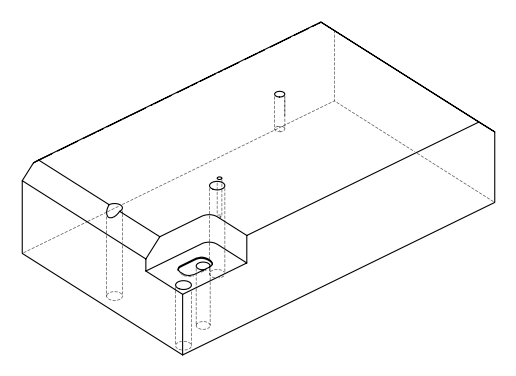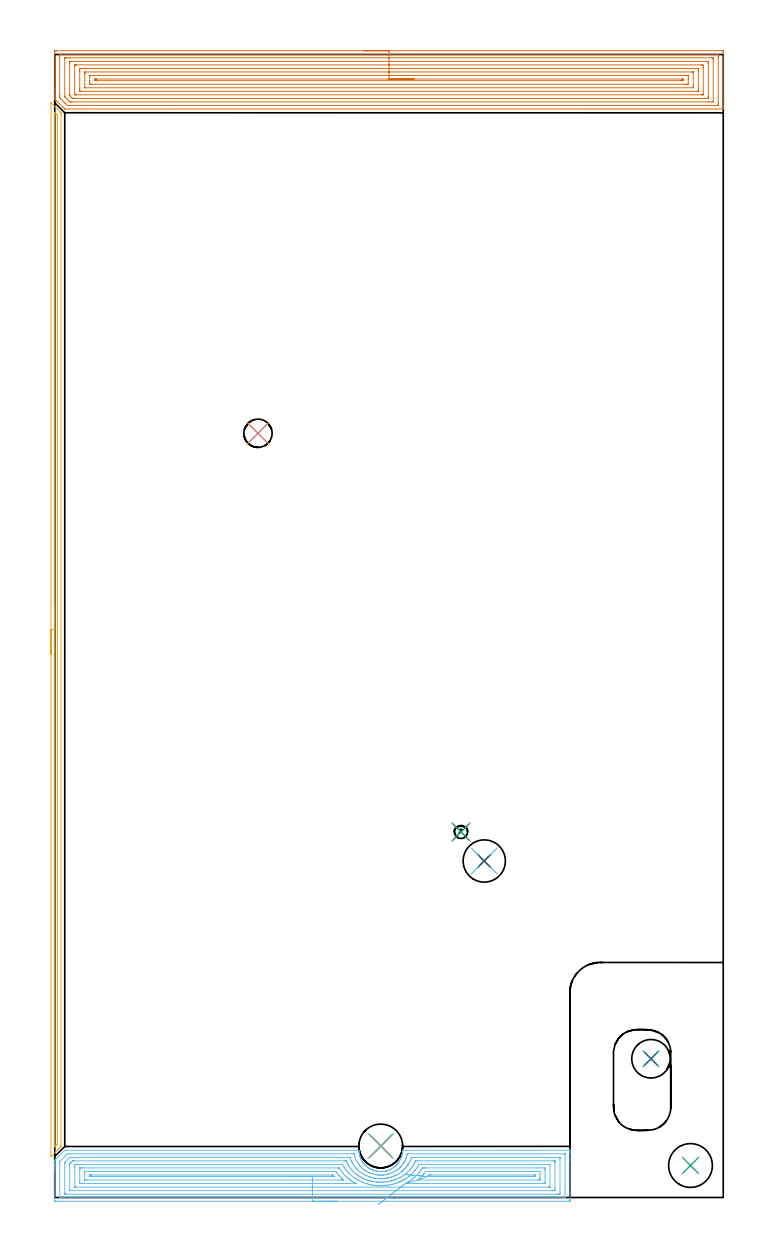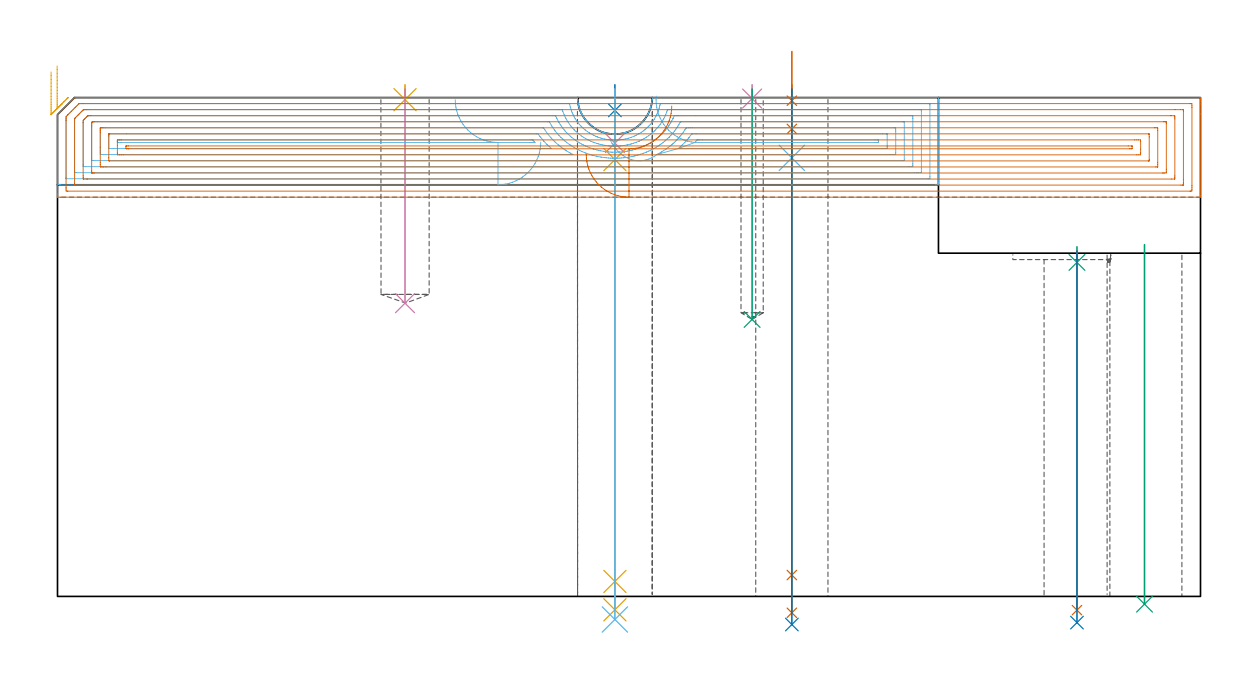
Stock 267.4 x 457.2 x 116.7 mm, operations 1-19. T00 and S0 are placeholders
(PLAN: 21 operations, 13 tool changes, 57.3 min)
(1 SPOT_DRILL | STEP1HOLE | NXT0321_9005460120000 | 0.03 min | 4 mm3)
(2 SPOT_DRILL_1 | STEP1HOLE_2 | NXT0321_9005460120000 | 0.05 min | 182 mm3)
(3 SPOT_DRILL_2 | STEP1HOLE_3 | NXT0321_9005460120000 | 0.04 min | 4187 mm3)
(4 SPOT_DRILL_3 | STEP1POCKET | NXT0321_9005460120000 | 0.03 min | 0 mm3)
(5 SPOT_DRILL_4 | STEP1POCKET_1 | NXT0321_9005460120000 | 0.03 min | 21 mm3)
(6 DRILL_BLIND_HOLE_INTO_CENTER | STEP1HOLE | NXT0301_065 | 0.07 min | 870 mm3)
(7 GUN_DRILL_THROUGH_HOLE | STEP1HOLE | UGT0307_007 | 0.63 min | 8218 mm3)
(8 DRILL_TO_ENLARGE_THROUGH_HOLE | STEP1HOLE | UGT0301_292 | 0.5 min | 17007 mm3)
(9 INDEXABLE_INSERT_DRILL_THROUGH_HOLE_FROM_SOLID | STEP1HOLE_1 | NXT0302_006 | 0.35 min | 28006 mm3)
(10 DRILL_BLIND_HOLE_INTO_CENTER_1 | STEP1HOLE_2 | NXT0301_042 | 0.05 min | 299 mm3)
(11 GUN_DRILL_THROUGH_HOLE_1 | STEP1HOLE_2 | UGT0307_003 | 0.56 min | 4071 mm3)
(12 SPADE_DRILL_TO_ENLARGE_THROUGH_HOLE | STEP1HOLE_2 | UGT0306_008 | 0.5 min | 23460 mm3)
(13 DRILL_THROUGH_HOLE_INTO_CENTER | STEP1HOLE_3 | NXT0301_065 | 0.35 min | 5462 mm3)
(14 DRILL_TO_ENLARGE_THROUGH_HOLE_1 | STEP1HOLE_3 | UGT0301_284 | 0.36 min | 12031 mm3)
(15 DRILL_BLIND_HOLE_INTO_CENTER_2 | STEP1POCKET | UGT0301_447 | 0.22 min | 1059 mm3)
(16 DRILL_BLIND_HOLE_INTO_CENTER_3 | STEP1POCKET_1 | NXT0301_084 | 0.2 min | 4662 mm3)
(17 AREA_MILL | FG_CHAMFER_SURFACE | UGT0205_001 | 6.85 min | 3424 mm3)
(18 AREA_MILL_1 | FG_CHAMFER_SURFACE_1 | UGT0205_001 | 13.19 min | 44073 mm3)
(19 AREA_MILL_2 | FG_CHAMFER_SURFACE_2 | UGT0205_001 | 19.48 min | 72531 mm3)
(20 MILL_CORNER_NOTCH_RECTANGULAR | CORNER_NOTCH_RECTANGULAR | NXT0201_012 | Follow Part, ap 4, ae 75% | 13.55 min | 191515 mm3)
(21 MILL_RECTANGULAR_POCKET | POCKET_RECTANGULAR_STRAIGHT | NXT0201_012 | Follow Part, ap 4, ae 75% | 0.24 min | 984 mm3)
(TOOL NXT0321_9005460120000 | NC Spot Drill, 142deg, 12mm, Carbide, Uncoated | D12 PA142 FL30 Z2)
(TOOL NXT0301_065 | Carbide Drill 9.4mm [860.1-0940-075A1-MM 2214] | D9.4 PA140 FL98 Z2)
(TOOL UGT0307_007 | Gun Drill 10 mm | D10 PA130 FL24 Z1)
(TOOL UGT0301_292 | Twist Drill 16.9 mm | D16.9 PA118 FL120 Z2)
(TOOL NXT0302_006 | Index. Insert Drill 17.5mm [880-D1750L25-05] | D17.5 PA176 FL88 Z2)
(TOOL NXT0301_042 | Carbide Drill 7.1mm [860.1-0710-057A1-MM 2214] | D7.1 PA140 FL85 Z2)
(TOOL UGT0307_003 | Gun Drill 7 mm | D7 PA130 FL24 Z1)
(TOOL UGT0306_008 | Spade Drill 17.5mm | D17.5 PA132 FL10 Z2)
(TOOL UGT0301_284 | Twist Drill 15.4 mm | D15.4 PA118 FL120 Z2)
(TOOL UGT0301_447 | Carbide Drill 5.2 mm | D5.2 PA118 FL52 Z2)
(TOOL NXT0301_084 | Carbide Drill 11.3mm [860.1-1130-034A1-MM 2214] | D11.3 PA140 FL55 Z2)
(TOOL UGT0205_001 | Chamfer Mill 20 x 3 x 45 deg. | D20 FL50 Z2)
(TOOL NXT0201_012 | ENDMILL 16mm [2P460-1600-NA 1630] | D16 FL38 Z6)
(OP 1 SPOT_DRILL)
G17 G21 G94 G90
T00 M6
G54
G17 G0 G90 X171.8 Y134.6 S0 M3
G43 Z126.7 H0
G94 G81 G98 Z115.973 F250. R119.7
G80
M5
M2
(OP 2 SPOT_DRILL_1)
G17 G21 G94 G90
T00 M6
G54
G17 G0 G90 X130.4 Y20.6 S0 M3
G43 Z126.7 H0
G94 G81 G98 Z113.7 F250. R119.7
G80
M5
M2
(OP 3 SPOT_DRILL_2)
G17 G21 G94 G90
T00 M6
G54
G17 G0 G90 X238.5 Y55.5 S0 M3
G43 Z126.7 H0
G94 G81 G98 Z78.137 F250. R81.8
G80
M5
M2
(OP 4 SPOT_DRILL_3)
G17 G21 G94 G90
T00 M6
G54
G17 G0 G90 X162.5 Y146.2 S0 M3
G43 Z126.7 H0
G94 G81 G98 Z116.476 F250. R119.7
G80
M5
M2
(OP 5 SPOT_DRILL_4)
G17 G21 G94 G90
T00 M6
G54
G17 G0 G90 X81.3 Y305.7 S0 M3
G43 Z126.7 H0
G94 G81 G98 Z116.214 F250. R119.7
G80
M5
M2
(OP 6 DRILL_BLIND_HOLE_INTO_CENTER)
G17 G21 G94 G90
T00 M6
G54
G17 G0 G90 X171.8 Y134.6 S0 M3
G43 Z126.7 H1
G94 G81 G98 Z102.6 F250. R118.7
G80
M5
M2
(OP 7 GUN_DRILL_THROUGH_HOLE)
G17 G21 G94 G90
T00 M6
G54
G17 G0 G90 X171.8 Y134.6 M8
G43 Z127.474 H0
S716 M3
G94 G1 Z109.368 F125. M26
G4 X.084
Z5. F250.
G4 X.084
Z-3.832 F125.
G4 X.084
M5
M9
G0 Z127.474
M2
(OP 8 DRILL_TO_ENLARGE_THROUGH_HOLE)
G17 G21 G94 G90
T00 M6
G54
G17 G0 G90 X171.8 Y134.6 S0 M3
G43 Z126.7 H0
G94 G73 G98 Z-6.577 F250. Q15.41 R118.7
G80
M5
M2
(OP 9 INDEXABLE_INSERT_DRILL_THROUGH_HOLE_FROM_SOLID)
G17 G21 G94 G90
T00 M6
G54
G17 G0 G90 X254.3 Y12.8 S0 M3
G43 Z126.7 H1
G94 G81 G98 Z-1.806 F250. R82.3
G80
M5
M2
(OP 10 DRILL_BLIND_HOLE_INTO_CENTER_1)
G17 G21 G94 G90
T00 M6
G54
G17 G0 G90 X130.4 Y20.6 S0 M3
G43 Z126.7 H1
G94 G81 G98 Z106.05 F250. R118.7
G80
M5
M2
(OP 11 GUN_DRILL_THROUGH_HOLE_1)
G17 G21 G94 G90
T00 M6
G54
G17 G0 G90 X130.4 Y20.6 M8
G43 Z126.7 H0
Z116.511
S716 M3
G94 G1 Z102.192 F125. M26
G4 X.084
Z3.5 F250.
G4 X.084
Z-3.132 F125.
G4 X.084
M5
M9
G0 Z116.511
Z126.7
M2
(OP 12 SPADE_DRILL_TO_ENLARGE_THROUGH_HOLE)
G17 G21 G94 G90
T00 M6
G54
G17 G0 G90 X130.4 Y20.6 S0 M3
G43 Z126.7 H0
G94 G73 G98 Z-5.396 F250. Q17.442 R118.7
G80
M5
M2
(OP 13 DRILL_THROUGH_HOLE_INTO_CENTER)
G17 G21 G94 G90
T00 M6
G54
G17 G0 G90 X238.5 Y55.5 S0 M3
G43 Z126.7 H1
G94 G73 G98 Z-3.211 F250. Q9.112 R80.8
G80
M5
M2
(OP 14 DRILL_TO_ENLARGE_THROUGH_HOLE_1)
G17 G21 G94 G90
T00 M6
G54
G17 G0 G90 X238.5 Y55.5 S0 M3
G43 Z126.7 H0
G94 G73 G98 Z-6.127 F250. Q14.154 R80.8
G80
M5
M2
(OP 15 DRILL_BLIND_HOLE_INTO_CENTER_2)
G17 G21 G94 G90
T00 M6
G54
G17 G0 G90 X162.5 Y146.2 S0 M3
G43 Z126.7 H0
G94 G81 G98 Z64.8 F250. R118.7
G80
M5
M2
(OP 16 DRILL_BLIND_HOLE_INTO_CENTER_3)
G17 G21 G94 G90
T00 M6
G54
G17 G0 G90 X81.3 Y305.7 S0 M3
G43 Z126.7 H1
G94 G81 G98 Z68.6 F250. R118.7
G80
M5
M2
(OP 17 AREA_MILL)
G17 G21 G94 G90
T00 M6
G54
G17 G0 G90 X-1.5 Y217.15 S1061 M3
G43 Z126.7 H0
Z122.7
G94 G1 Y217.188 Z121.828 F250.
Y217.302 Z120.964
Y217.491 Z120.112
Y217.753 Z119.28
Y218.087 Z118.474
Y218.49 Z117.7
Y218.958 Z116.964
Y219.49 Z116.272
Y220.079 Z115.629
Y220.722 Z115.04
Y221.414 Z114.508
Y222.15 Z114.04
Y222.924 Z113.637
Y223.73 Z113.303
Y224.562 Z113.041
Y225.414 Z112.852
Y226.278 Z112.738
Y227.15 Z112.7
Y437.773 Z112.699
X-1.496 Y437.852 Z112.703
X-1.492 Y437.882 Z112.704
X-1.404 Y437.804 Z112.795
X2.259 Y434.142 Z116.458
X2.423 Y433.976 Z116.62
X2.496 Y433.895 Z116.689
X2.5 Y433.694 Z116.7
Y20.605
X2.496 Y20.405 Z116.689
X2.422 Y20.321 Z116.619
X1.493 Y19.393 Z115.693
X-1.404 Y16.496 Z112.795
X-1.492 Y16.418 Z112.704
X-1.496 Y16.448 Z112.703
X-1.5 Y16.527 Z112.7
Y227.15
X-0.086 Z114.114
Y432.8
X-0.085 Y433.403 Z114.115
X-0.082 Y433.695 Z114.118
X-0.079 Y434.013 Z114.121
X0.252 Y433.695 Z114.452
X0.5 Y433.449 Z114.7
X0.82 Y433.129 Z115.02
X0.983 Y432.964 Z115.183
X1.063 Y432.877 Z115.263
X1.079 Y432.858 Z115.279
X1.082 Y432.84 Z115.282
X1.084 Y432.8 Z115.284
X1.086 Y432.197 Z115.286
Y431.906
X1.085 Y22.394 Z115.285
X1.082 Y21.794 Z115.282
X1.079 Y21.5 Z115.279
X1.069 Y21.431 Z115.269
X1.014 Y21.371 Z115.214
X0.928 Y21.281 Z115.128
X0.38 Y20.729 Z114.58
X0.255 Y20.606 Z114.455
X-0.022 Y20.336 Z114.178
X-0.067 Y20.295 Z114.133
X-0.079 Y20.29 Z114.121
X-0.081 Y20.31 Z114.119
X-0.084 Y20.606 Z114.116
X-0.086 Y20.943 Z114.114
Y21.209
Y227.15
Y228.022 Z114.152
Y228.886 Z114.266
Y229.738 Z114.455
Y230.57 Z114.717
Y231.376 Z115.051
Y232.15 Z115.454
Y232.886 Z115.923
Y233.578 Z116.454
Y234.221 Z117.043
Y234.81 Z117.686
Y235.342 Z118.378
Y235.81 Z119.114
Y236.213 Z119.888
Y236.547 Z120.694
Y236.809 Z121.526
Y236.998 Z122.378
Y237.112 Z123.243
Y237.15 Z124.114
G0 Z126.7
M5
M2
(OP 18 AREA_MILL_1)
G17 G21 G94 G90
T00 M6
G54
G17 G0 G90 X113.05 Y-1.5 S1061 M3
G43 Z126.7 H0
Z106.3
G94 G1 X113.012 Z105.429 F250.
X112.898 Z104.564
X112.709 Z103.712
X112.447 Z102.88
X112.113 Z102.074
X111.71 Z101.3
X111.242 Z100.564
X110.71 Z99.872
X110.121 Z99.229
X109.478 Z98.64
X108.786 Z98.109
X108.05 Z97.64
X107.276 Z97.237
X106.47 Z96.903
X105.638 Z96.641
X104.787 Z96.452
X103.922 Z96.338
X103.05 Z96.3
X0.585
X0.174 Y-1.495 Z96.303
X0.01 Y-1.491 Z96.306
X0. Y-1.322 Z96.475
Y10.771 Z108.565
Y11.351 Z109.145
Y11.957 Z109.755
Y12.234 Z110.031
Y12.841 Z110.637
Y13.118 Z110.913
Y13.672 Z111.471
Y14.331 Z112.13
X0.008 Y14.885 Z112.684
X0.01 Y14.9 Z112.698
X0.14 Y15.041 Z112.838
X0.277 Y15.179 Z112.975
X0.62 Y15.52 Z113.32
X3.97 Y18.869 Z116.668
X4.005 Y18.895 Z116.69
X4.149 Y18.9 Z116.7
X121.316
X121.643 Y18.894 Z116.691
X121.647 Y18.871 Z116.668
X121.67 Y18.565 Z116.363
X121.684 Y18.419 Z116.217
X121.713 Y18.116 Z115.915
X121.775 Y17.676 Z115.474
X121.793 Y17.583 Z115.379
X121.802 Y17.536 Z115.332
X121.818 Y17.451 Z115.249
X121.859 Y17.236 Z115.036
X121.968 Y16.795 Z114.595
X122.01 Y16.652 Z114.451
X122.097 Y16.357 Z114.156
X122.177 Y16.119 Z113.918
X122.264 Y15.882 Z113.682
X122.337 Y15.716 Z113.515
X122.442 Y15.479 Z113.276
X122.517 Y15.327 Z113.122
X122.661 Y15.034 Z112.833
X122.745 Y14.885 Z112.68
X122.808 Y14.769 Z112.568
X122.902 Y14.598 Z112.397
X123.027 Y14.395 Z112.193
X123.039 Y14.377 Z112.175
X123.158 Y14.195 Z111.994
X123.246 Y14.076 Z111.874
X123.301 Y14.001 Z111.798
X123.366 Y13.912 Z111.711
X123.509 Y13.719 Z111.517
X123.543 Y13.677 Z111.475
X123.64 Y13.56 Z111.355
X123.773 Y13.395 Z111.195
X123.789 Y13.377 Z111.177
X124.052 Y13.081 Z110.881
X124.294 Y12.839 Z110.638
X124.614 Y12.545 Z110.345
X124.945 Y12.264 Z110.062
X125.348 Y11.96 Z109.758
X125.378 Y11.94 Z109.738
X125.59 Y11.796 Z109.594
X125.771 Y11.683 Z109.48
X125.839 Y11.639 Z109.437
X125.911 Y11.599 Z109.397
X126.282 Y11.391 Z109.187
X126.362 Y11.351 Z109.147
X126.733 Y11.161 Z108.957
X126.81 Y11.126 Z108.922
X126.909 Y11.081 Z108.878
X127.266 Y10.939 Z108.735
X127.308 Y10.924 Z108.72
X127.553 Y10.837 Z108.631
X127.626 Y10.809 Z108.606
X127.771 Y10.764 Z108.564
X128.072 Y10.674 Z108.474
X128.52 Y10.562 Z108.362
X128.618 Y10.544 Z108.343
X128.889 Y10.493 Z108.289
X128.966 Y10.478 Z108.275
X129.039 Y10.467 Z108.265
X129.208 Y10.443 Z108.241
X129.335 Y10.427 Z108.222
X129.414 Y10.415 Z108.211
X129.78 Y10.385 Z108.175
X129.86 Y10.377 Z108.17
X130.084 Y10.367 Z108.163
X130.123 Y10.366 Z108.161
X130.143 Y10.365 Z108.159
X130.153
X130.307 Y10.358 Z108.155
X130.477 Y10.361
X130.671 Y10.364 Z108.159
X130.686 Z108.16
X130.716 Z108.162
X130.725 Y10.363 Z108.163
X130.754
X131.201 Y10.394 Z108.191
X131.562 Y10.439 Z108.231
X131.649 Y10.447 Z108.244
X131.772 Y10.467 Z108.266
X132.095 Y10.523 Z108.322
X132.453 Y10.606 Z108.4
X132.543 Y10.625 Z108.423
X132.556 Y10.629 Z108.427
X132.766 Y10.688 Z108.486
X132.899 Y10.726 Z108.521
X132.989 Y10.751 Z108.547
X133.438 Y10.905 Z108.702
X133.731 Y11.017 Z108.817
X133.892 Y11.08 Z108.879
X133.96 Y11.112 Z108.912
X134.235 Y11.247 Z109.043
X134.337 Y11.296 Z109.093
X134.776 Y11.527 Z109.327
X135.118 Y11.737 Z109.536
X135.453 Y11.96 Z109.758
X135.67 Y12.12 Z109.919
X135.809 Y12.234 Z110.034
X136.017 Y12.407 Z110.203
X136.096 Y12.473 Z110.268
X136.508 Y12.839 Z110.638
X136.563 Y12.893 Z110.693
X136.769 Y13.118 Z110.914
X136.908 Y13.268 Z111.065
X136.937 Y13.301 Z111.097
X137.294 Y13.719 Z111.517
X137.354 Y13.798 Z111.595
X137.457 Y13.932 Z111.732
X137.89 Y14.598 Z112.397
X138.131 Y15.019 Z112.819
X138.245 Y15.242 Z113.042
X138.364 Y15.478 Z113.277
X138.542 Y15.915 Z113.714
X138.701 Y16.357 Z114.156
X138.789 Y16.652 Z114.449
X138.832 Y16.796 Z114.593
X138.941 Y17.237 Z115.035
X138.961 Y17.343 Z115.141
X139.025 Y17.676 Z115.474
X139.087 Y18.116 Z115.916
X139.125 Y18.517 Z116.316
X139.135 Y18.69 Z116.49
X139.157 Y18.893 Z116.693
X139.581 Y18.9 Z116.7
X205.96
X206.091 Y18.897 Z116.688
X206.093 Y18.888 Z116.679
X206.1 Y18.599 Z116.398
Y18.089 Z115.888
Y17.536 Z115.331
Y15.492 Z113.289
Y14.885 Z112.679
Y1.928 Z99.725
Y-1.019 Z96.778
X206.097 Y-1.325 Z96.472
X206.09 Y-1.492 Z96.305
X205.922 Y-1.499 Z96.299
X205.515 Y-1.5 Z96.3
X103.05
Y-0.086 Z97.714
X2.148 Y-0.085 Z97.715
X2.063 Y-0.084 Z97.716
X2.022 Y-0.081 Z97.719
X2.01 Y-0.079 Z97.721
X2.008 Y-0.066 Z97.734
X2.003 Y0.023 Z97.823
X2. Y0.228 Z98.028
Y13.481 Z111.281
X2.004 Y14.001 Z111.801
X2.009 Y14.357 Z112.157
X2.025 Y14.464 Z112.264
X2.401 Y14.851 Z112.651
X4.149 Y16.6 Z114.4
X4.202 Y16.652 Z114.452
X4.622 Y17.067 Z114.867
X5.04 Y17.479 Z115.279
X5.096 Y17.48 Z115.28
X5.931 Y17.486 Z115.286
X5.981
X119.138
X119.536 Y17.483 Z115.283
X119.734 Y17.48 Z115.28
X119.776 Y17.479 Z115.279
X119.792 Y17.437 Z115.237
X119.812 Y17.359 Z115.159
X119.971 Y16.66 Z114.46
X119.979 Y16.627 Z114.427
X120.25 Y15.768 Z113.568
X120.414 Y15.337 Z113.137
X120.627 Y14.885 Z112.685
X120.87 Y14.399 Z112.199
X121.099 Y14.001 Z111.801
X121.522 Y13.355 Z111.155
X121.698 Y13.118 Z110.918
X121.761 Y13.035 Z110.835
X122.131 Y12.597 Z110.397
X122.461 Y12.234 Z110.034
X122.652 Y12.042 Z109.842
X123.015 Y11.707 Z109.507
X123.428 Y11.351 Z109.151
X123.543 Y11.257 Z109.057
X123.943 Y10.954 Z108.754
X124.434 Y10.632 Z108.432
X124.498 Y10.593 Z108.393
X124.719 Y10.467 Z108.267
X125.325 Y10.142 Z107.942
X125.557 Y10.024 Z107.824
X125.96 Y9.838 Z107.638
X126.216 Y9.733 Z107.533
X126.26 Y9.715 Z107.515
X126.296 Y9.702 Z107.502
X126.629 Y9.584 Z107.384
X127.107 Y9.433 Z107.233
X127.323 Y9.369 Z107.169
X127.998 Y9.204 Z107.004
X128.473 Y9.113 Z106.913
X128.889 Y9.051 Z106.851
X129.055 Y9.029 Z106.829
X129.642 Y8.974 Z106.774
X129.78 Y8.967 Z106.767
X130.418 Y8.95 Z106.75
X130.671 Y8.954 Z106.754
X131.276 Y8.984 Z106.784
X131.562 Y9.008 Z106.808
X132.078 Y9.072 Z106.872
X132.453 Y9.136 Z106.936
X132.829 Y9.211 Z107.011
X133.344 Y9.335 Z107.135
X133.539 Y9.39 Z107.19
X134.171 Y9.584 Z107.384
X134.226 Y9.602 Z107.402
X134.235 Y9.605 Z107.405
X134.858 Y9.849 Z107.649
X135.126 Y9.971 Z107.771
X135.462 Y10.134 Z107.934
X136.017 Y10.42 Z108.22
X136.047 Y10.437 Z108.237
X136.097 Y10.467 Z108.267
X136.589 Y10.783 Z108.583
X136.908 Y10.999 Z108.799
X137.111 Y11.149 Z108.949
X137.365 Y11.351 Z109.151
X137.601 Y11.547 Z109.347
X137.799 Y11.718 Z109.518
X138.069 Y11.966 Z109.766
X138.333 Y12.234 Z110.034
X138.506 Y12.417 Z110.217
X138.69 Y12.621 Z110.421
X138.916 Y12.893 Z110.693
X139.097 Y13.118 Z110.918
X139.3 Y13.397 Z111.197
X139.581 Y13.814 Z111.614
X139.654 Y13.929 Z111.729
X139.698 Y14.001 Z111.801
X139.977 Y14.492 Z112.292
X140.178 Y14.885 Z112.685
X140.274 Y15.081 Z112.881
X140.472 Y15.548 Z113.348
X140.531 Y15.71 Z113.51
X140.55 Y15.768 Z113.568
X140.743 Y16.383 Z114.183
X140.817 Y16.652 Z114.452
X140.923 Y17.088 Z114.888
X140.992 Y17.393 Z115.193
X141.011 Y17.466 Z115.266
X141.017 Y17.48 Z115.28
X141.023 Y17.482 Z115.282
X141.048 Y17.484 Z115.284
X141.153 Y17.485 Z115.285
X141.363 Y17.486 Z115.286
X203.952 Y17.485 Z115.285
X204.037 Y17.484 Z115.284
X204.078 Y17.481 Z115.281
X204.09 Y17.479 Z115.279
X204.092 Y17.466 Z115.266
X204.097 Y17.377 Z115.177
X204.1 Y17.172 Z114.972
X204.099 Y0.385 Z98.185
X204.093 Y0.02 Z97.82
X204.09 Y-0.078 Z97.722
X204.047 Y-0.08 Z97.72
X203.943 Y-0.083 Z97.717
X203.733 Y-0.085 Z97.715
X203.683 Y-0.086 Z97.714
X103.05
Y1.329 Z99.129
X4.454
X4.149 Y1.331 Z99.131
X4.048 Y1.333 Z99.133
X4.019 Y1.335 Z99.135
X4.01 Y1.386 Z99.186
X4.005 Y1.484 Z99.284
X4.001 Y1.632 Z99.432
X4. Y1.779 Z99.579
X4.001 Y13.265 Z111.065
X4.01 Y14.001 Z111.801
X4.077 Y14.073 Z111.873
X4.149 Y14.149 Z111.949
X5.85 Y15.849 Z113.649
X5.931 Y15.928 Z113.728
X6.083 Y16.065 Z113.865
X6.224 Y16.067 Z113.867
X6.518 Y16.07 Z113.87
X6.822 Y16.071 Z113.871
X7.408 Y16.072 Z113.872
X117.001 Y16.071 Z113.871
X117.306
X117.896 Y16.067 Z113.867
X118.07 Y16.065 Z113.865
X118.1 Y16.044 Z113.844
X118.193 Y15.773 Z113.573
X118.197 Y15.759 Z113.559
X118.525 Y14.885 Z112.685
X118.795 Y14.292 Z112.092
X118.947 Y14.001 Z111.801
X119.088 Y13.737 Z111.537
X119.325 Y13.346 Z111.146
X119.478 Y13.118 Z110.918
X119.979 Y12.398 Z110.198
X120.111 Y12.234 Z110.034
X120.459 Y11.822 Z109.622
X120.87 Y11.365 Z109.165
X120.884 Y11.351 Z109.151
X121.339 Y10.929 Z108.729
X121.761 Y10.553 Z108.353
X121.868 Y10.467 Z108.267
X122.652 Y9.88 Z107.68
X123.102 Y9.584 Z107.384
X123.543 Y9.326 Z107.126
X124.129 Y9.003 Z106.803
X124.434 Y8.853 Z106.653
X124.771 Y8.7 Z106.5
X125.325 Y8.472 Z106.272
X125.692 Y8.336 Z106.136
X126.216 Y8.168 Z105.968
X126.541 Y8.068 Z105.868
X126.968 Y7.955 Z105.755
X127.107 Y7.921 Z105.721
X127.564 Y7.817 Z105.617
X127.998 Y7.736 Z105.536
X128.095 Y7.72 Z105.52
X128.889 Y7.618 Z105.418
X129.112 Y7.595 Z105.395
X129.465 Y7.566 Z105.366
X129.78 Y7.552 Z105.352
X130.054 Y7.545 Z105.345
X130.671 Y7.54 Z105.34
X130.94 Y7.55 Z105.35
X131.562 Y7.584 Z105.384
X131.778 Y7.602 Z105.402
X132.453 Y7.682 Z105.482
X132.571 Y7.7 Z105.5
X133.241 Y7.817 Z105.617
X133.327 Y7.834 Z105.634
X133.344 Y7.838 Z105.638
X134.041 Y8.009 Z105.809
X134.235 Y8.063 Z105.863
X134.723 Y8.216 Z106.016
X135.126 Y8.347 Z106.147
X135.384 Y8.444 Z106.244
X136.017 Y8.687 Z106.487
X136.026 Y8.691 Z106.491
X136.046 Y8.7 Z106.5
X136.623 Y8.982 Z106.782
X136.908 Y9.13 Z106.93
X137.205 Y9.289 Z107.089
X137.703 Y9.584 Z107.384
X137.762 Y9.62 Z107.42
X137.799 Y9.644 Z107.444
X138.292 Y9.978 Z107.778
X138.69 Y10.273 Z108.073
X138.799 Y10.359 Z108.159
X138.93 Y10.467 Z108.267
X139.279 Y10.767 Z108.567
X139.581 Y11.033 Z108.833
X139.743 Y11.19 Z108.99
X139.902 Y11.351 Z109.151
X140.176 Y11.645 Z109.445
X140.472 Y11.974 Z109.774
X140.686 Y12.234 Z110.034
X140.98 Y12.614 Z110.414
X141.329 Y13.118 Z110.918
X141.343 Y13.138 Z110.938
X141.363 Y13.169 Z110.969
X141.675 Y13.692 Z111.492
X141.852 Y14.001 Z111.801
X141.987 Y14.266 Z112.066
X142.254 Y14.81 Z112.61
X142.276 Y14.863 Z112.663
X142.284 Y14.885 Z112.685
X142.513 Y15.511 Z113.311
X142.604 Y15.768 Z113.568
X142.684 Y15.998 Z113.798
X142.703 Y16.045 Z113.845
X142.711 Y16.063 Z113.863
X142.739 Y16.065 Z113.865
X142.842 Y16.069 Z113.869
X143.145 Y16.071 Z113.871
X201.646
X201.951 Y16.069 Z113.869
X202.052 Y16.067 Z113.867
X202.081 Y16.065 Z113.865
X202.09 Y16.014 Z113.814
X202.095 Y15.916 Z113.716
X202.098 Y15.768 Z113.568
X202.1 Y15.621 Z113.421
Y2.367 Z100.167
X202.099 Y1.632 Z99.432
X202.097 Y1.486 Z99.286
X202.09 Y1.343 Z99.143
X201.951 Y1.336 Z99.136
X201.364 Y1.33 Z99.13
X201.06 Y1.329 Z99.129
X200.475
X103.05
Y2.743 Z100.543
X6.592
X6.091 Y2.747 Z100.547
X6.037 Y2.75 Z100.55
X6.01 Y2.754 Z100.554
X6.008 Y2.793 Z100.593
X6.004 Y2.972 Z100.772
X6. Y3.33 Z101.13
Y13.049 Z110.849
X6.002 Y13.118 Z110.918
X6.01 Y13.523 Z111.323
X6.198 Y13.737 Z111.537
X6.454 Y14.001 Z111.801
X6.636 Y14.186 Z111.986
X6.822 Y14.372 Z112.172
X7.084 Y14.626 Z112.426
X7.105 Y14.644 Z112.444
X7.136 Y14.65 Z112.45
X7.217 Y14.653 Z112.453
X7.382 Y14.656 Z112.456
X7.713 Y14.657 Z112.457
X7.943
X115.754
X116.415 Y14.652 Z112.452
X116.507 Y14.65 Z112.45
X116.527 Y14.643 Z112.443
X116.55 Y14.597 Z112.397
X116.699 Y14.278 Z112.078
X116.832 Y14.001 Z111.801
X117.251 Y13.173 Z110.973
X117.283 Y13.118 Z110.918
X117.306 Y13.079 Z110.879
X117.639 Y12.559 Z110.359
X117.863 Y12.234 Z110.034
X118.197 Y11.76 Z109.56
X118.529 Y11.351 Z109.151
X118.786 Y11.046 Z108.846
X119.088 Y10.715 Z108.515
X119.332 Y10.467 Z108.267
X119.979 Y9.868 Z107.668
X120.307 Y9.584 Z107.384
X120.87 Y9.152 Z106.952
X121.131 Y8.959 Z106.759
X121.507 Y8.7 Z106.5
X121.761 Y8.534 Z106.334
X122.189 Y8.276 Z106.076
X122.652 Y8.024 Z105.824
X123.047 Y7.817 Z105.617
X123.543 Y7.578 Z105.378
X123.975 Y7.388 Z105.188
X124.434 Y7.205 Z105.005
X125.205 Y6.933 Z104.733
X125.325 Y6.894 Z104.694
X125.383 Y6.875 Z104.675
X125.878 Y6.734 Z104.534
X126.216 Y6.648 Z104.448
X126.598 Y6.555 Z104.355
X127.107 Y6.445 Z104.245
X127.709 Y6.336 Z104.136
X127.998 Y6.297 Z104.097
X128.733 Y6.204 Z104.004
X128.889 Y6.189 Z103.989
X129.285 Y6.157 Z103.957
X129.694 Y6.135 Z103.935
X129.78 Y6.132 Z103.932
X130.598 Y6.121 Z103.921
X130.671 Y6.123 Z103.923
X131.454 Y6.156 Z103.956
X131.562 Y6.163 Z103.963
X132.274 Y6.227 Z104.027
X132.453 Y6.248 Z104.048
X133.061 Y6.33 Z104.13
X133.344 Y6.381 Z104.181
X133.813 Y6.468 Z104.268
X134.235 Y6.564 Z104.364
X134.535 Y6.635 Z104.435
X135.126 Y6.794 Z104.594
X135.235 Y6.825 Z104.625
X135.586 Y6.933 Z104.733
X135.909 Y7.04 Z104.84
X136.017 Y7.079 Z104.879
X136.552 Y7.286 Z105.086
X136.908 Y7.427 Z105.227
X137.182 Y7.544 Z105.344
X137.799 Y7.83 Z105.63
X138.366 Y8.137 Z105.937
X138.69 Y8.324 Z106.124
X138.925 Y8.467 Z106.267
X139.297 Y8.7 Z106.5
X139.468 Y8.812 Z106.612
X139.581 Y8.89 Z106.69
X139.983 Y9.185 Z106.985
X140.472 Y9.563 Z107.363
X140.496 Y9.584 Z107.384
X140.956 Y9.988 Z107.788
X141.363 Y10.354 Z108.154
X141.421 Y10.41 Z108.21
X141.476 Y10.467 Z108.267
X141.848 Y10.869 Z108.669
X142.254 Y11.319 Z109.119
X142.268 Y11.336 Z109.136
X142.28 Y11.351 Z109.151
X142.657 Y11.835 Z109.635
X142.945 Y12.234 Z110.034
X143.027 Y12.351 Z110.151
X143.145 Y12.527 Z110.327
X143.371 Y12.894 Z110.694
X143.504 Y13.118 Z110.918
X143.697 Y13.454 Z111.254
X143.98 Y14.001 Z111.801
X143.998 Y14.039 Z111.839
X144.036 Y14.118 Z111.918
X144.275 Y14.648 Z112.448
X144.927 Y14.655 Z112.455
X145.158 Y14.656 Z112.456
X149.319 Y14.657 Z112.457
X199.508
X200.009 Y14.653 Z112.453
X200.063 Y14.65 Z112.45
X200.09 Y14.646 Z112.446
X200.092 Y14.607 Z112.407
X200.096 Y14.428 Z112.228
X200.1 Y14.07 Z111.87
Y14.001 Z111.801
Y3.399 Z101.199
X200.094 Y2.991 Z100.791
X200.09 Y2.788 Z100.588
X200.083 Y2.749 Z100.549
X200.033 Y2.747 Z100.547
X199.937 Y2.745 Z100.545
X199.278 Y2.743 Z100.543
X199.048
X103.05
Y4.157 Z101.957
X8.478
X8.225 Y4.159 Z101.959
X8.057 Y4.163 Z101.963
X8.008 Y4.165 Z101.965
X8.006 Y4.172 Z101.972
X8.003 Y4.197 Z101.997
X8.001 Y4.282 Z102.082
X8. Y11.95 Z109.75
X8.002 Y12.234 Z110.034
X8.01 Y12.824 Z110.624
X8.026 Y13.118 Z110.918
X8.138 Y13.228 Z111.028
X8.352 Y13.237 Z111.037
X8.48 Y13.241 Z111.041
X8.604 Y13.242 Z111.042
X9.369 Y13.243 Z111.043
X114.633
X114.759 Y13.242 Z111.042
X115.012 Y13.238 Z111.038
X115.078 Y13.236 Z111.036
X115.089 Y13.221 Z111.021
X115.112 Y13.185 Z110.985
X115.15 Y13.118 Z110.918
X115.524 Y12.437 Z110.237
X115.649 Y12.234 Z110.034
X115.853 Y11.908 Z109.708
X116.246 Y11.351 Z109.151
X116.415 Y11.117 Z108.917
X116.946 Y10.467 Z108.267
X117.306 Y10.062 Z107.862
X117.769 Y9.584 Z107.384
X118.197 Y9.188 Z106.988
X118.745 Y8.7 Z106.5
X119.088 Y8.434 Z106.234
X119.915 Y7.817 Z105.617
X119.979 Y7.77 Z105.57
X120.129 Y7.668 Z105.468
X120.87 Y7.219 Z105.019
X121.38 Y6.933 Z104.733
X121.761 Y6.731 Z104.531
X122.178 Y6.519 Z104.319
X122.652 Y6.306 Z104.106
X123.256 Y6.049 Z103.849
X123.543 Y5.938 Z103.738
X123.722 Y5.871 Z103.671
X124.434 Y5.634 Z103.434
X125.041 Y5.447 Z103.247
X125.325 Y5.372 Z103.172
X126.154 Y5.166 Z102.966
X126.216 Y5.152 Z102.952
X126.234 Y5.148 Z102.948
X127.107 Y4.986 Z102.786
X127.327 Y4.948 Z102.748
X127.998 Y4.86 Z102.66
X128.349 Y4.818 Z102.618
X128.889 Y4.767 Z102.567
X129.32 Y4.739 Z102.539
X129.78 Y4.722 Z102.522
X130.235 Y4.714 Z102.514
X130.671 Y4.711 Z102.511
X131.114 Y4.727 Z102.527
X131.562 Y4.747 Z102.547
X131.956 Y4.775 Z102.575
X132.453 Y4.818 Z102.618
X132.77 Y4.852 Z102.652
X133.344 Y4.928 Z102.728
X133.553 Y4.959 Z102.759
X134.235 Y5.079 Z102.879
X134.308 Y5.094 Z102.894
X134.649 Y5.166 Z102.966
X135.034 Y5.257 Z103.057
X135.126 Y5.28 Z103.08
X135.735 Y5.446 Z103.246
X136.017 Y5.528 Z103.328
X136.417 Y5.653 Z103.453
X136.908 Y5.814 Z103.614
X137.082 Y5.877 Z103.677
X137.541 Y6.049 Z103.849
X137.725 Y6.123 Z103.923
X137.799 Y6.154 Z103.954
X138.344 Y6.392 Z104.192
X138.69 Y6.555 Z104.355
X138.946 Y6.68 Z104.48
X139.443 Y6.933 Z104.733
X139.533 Y6.981 Z104.781
X139.581 Y7.008 Z104.808
X140.089 Y7.312 Z105.112
X140.472 Y7.546 Z105.346
X140.638 Y7.652 Z105.452
X140.885 Y7.817 Z105.617
X141.165 Y8.013 Z105.813
X141.363 Y8.157 Z105.957
X141.67 Y8.396 Z106.196
X142.054 Y8.7 Z106.5
X142.163 Y8.791 Z106.591
X142.254 Y8.869 Z106.669
X142.632 Y9.209 Z107.009
X143.041 Y9.584 Z107.384
X143.094 Y9.634 Z107.434
X143.145 Y9.687 Z107.487
X143.521 Y10.094 Z107.894
X143.857 Y10.467 Z108.267
X143.94 Y10.562 Z108.362
X144.036 Y10.676 Z108.476
X144.332 Y11.057 Z108.857
X144.552 Y11.351 Z109.151
X144.708 Y11.568 Z109.368
X144.927 Y11.884 Z109.684
X145.063 Y12.099 Z109.899
X145.146 Y12.234 Z110.034
X145.395 Y12.654 Z110.454
X145.658 Y13.118 Z110.918
X145.717 Y13.218 Z111.018
X145.73 Y13.236 Z111.036
X145.756 Y13.238 Z111.038
X145.818 Y13.241 Z111.041
X145.944 Y13.243 Z111.043
X197.622
X197.875 Y13.241 Z111.041
X198.043 Y13.237 Z111.037
X198.092 Y13.235 Z111.035
X198.094 Y13.228 Z111.028
X198.097 Y13.203 Z111.003
X198.099 Y13.118 Z110.918
Y4.282 Z102.082
X198.098 Y4.207 Z102.007
X198.094 Y4.171 Z101.971
X198.092 Y4.167 Z101.967
X198.072 Y4.164 Z101.964
X198.001 Y4.16 Z101.96
X197.749 Y4.157 Z101.957
X197.622
X103.05
Y5.571 Z103.371
X10.386 Y5.572 Z103.372
X10.225 Y5.573 Z103.373
X10.097 Y5.575 Z103.375
X10.02 Y5.578 Z103.378
X10.01 Y5.667 Z103.467
X10.005 Y6.049 Z103.849
X10.001 Y6.432 Z104.232
X10. Y11.351 Z109.151
X10.002 Y11.732 Z109.532
X10.006 Y11.788 Z109.588
X10.009 Y11.817 Z109.617
X10.027 Y11.822 Z109.622
X10.145 Y11.825 Z109.625
X10.386 Y11.827 Z109.627
X10.795 Y11.829 Z109.629
X11.277
X113.501 Y11.828 Z109.628
X113.621 Y11.827 Z109.627
X113.681 Y11.824 Z109.624
X113.705 Y11.822 Z109.622
X113.742 Y11.777 Z109.577
X114.024 Y11.351 Z109.151
X114.62 Y10.48 Z108.28
X114.633 Y10.462 Z108.262
X115.369 Y9.584 Z107.384
X115.524 Y9.407 Z107.207
X116.207 Y8.7 Z106.5
X116.415 Y8.504 Z106.304
X117.183 Y7.817 Z105.617
X117.306 Y7.713 Z105.513
X117.786 Y7.34 Z105.14
X118.197 Y7.038 Z104.838
X118.344 Y6.933 Z104.733
X118.784 Y6.63 Z104.43
X119.088 Y6.44 Z104.24
X119.734 Y6.049 Z103.849
X119.979 Y5.909 Z103.709
X120.462 Y5.643 Z103.443
X120.541 Y5.595 Z103.395
X120.572 Y5.575 Z103.375
X120.566
X120.529 Y5.573 Z103.373
X120.461 Y5.572 Z103.372
X120.24 Y5.571 Z103.371
X103.05
Y6.985 Z104.785
X13.059
X12.168 Y6.987 Z104.787
X12.113 Y6.988 Z104.788
X12.009 Y6.993 Z104.793
X12.003 Y7.024 Z104.824
X12.002 Y7.034 Z104.834
X12. Y9.75 Z107.55
X12.003 Y9.917 Z107.717
X12.01 Y10.25 Z108.05
X12.021 Y10.408 Z108.208
X12.064 Y10.41 Z108.21
X12.168 Y10.414 Z108.214
X16.122 Y10.415 Z108.215
X112.014 Y10.414 Z108.214
X112.426 Y10.408 Z108.208
X112.851 Y9.83 Z107.63
X113.05 Y9.584 Z107.384
X113.742 Y8.746 Z106.546
X113.784 Y8.7 Z106.5
X114.484 Y7.964 Z105.764
X114.633 Y7.817 Z105.617
X115.073 Y7.417 Z105.217
X115.524 Y7.005 Z104.805
X115.526 Y6.997 Z104.797
X115.524 Y6.992 Z104.792
X115.466 Y6.99 Z104.79
X114.68 Y6.986 Z104.786
X114.633 Y6.985 Z104.785
X103.05
Y8.4 Z106.2
X14.841
X14.251 Y8.401 Z106.201
X14.096 Y8.404 Z106.204
X14.046 Y8.406 Z106.206
X14.01 Y8.418 Z106.218
X14.006 Y8.492 Z106.292
X14.001 Y8.65 Z106.45
X14. Y8.7 Z106.5
X14.001 Y8.909 Z106.709
X14.003 Y8.961 Z106.761
X14.006 Y8.986 Z106.786
X14.008 Y8.993 Z106.793
X14.034 Y8.994 Z106.794
X14.235 Y8.998 Z106.798
X14.538 Y9. Z106.8
X14.841
X110.767
X111.069 Y8.998 Z106.798
X111.169 Y8.995 Z106.795
X111.201 Y8.994 Z106.794
X111.227 Y8.968 Z106.768
X111.279 Y8.91 Z106.71
X111.457 Y8.7 Z106.5
X111.557 Y8.579 Z106.379
X111.629 Y8.49 Z106.29
X111.671 Y8.435 Z106.235
X111.688 Y8.41 Z106.21
X111.673 Y8.407 Z106.207
X111.37 Y8.402 Z106.202
X111.069 Y8.4 Z106.2
X110.481
X103.05
X102.178 Z106.238
X101.314 Z106.351
X100.462 Z106.54
X99.63 Z106.803
X98.824 Z107.136
X98.05 Z107.539
X97.314 Z108.008
X96.622 Z108.539
X95.979 Z109.129
X95.39 Z109.772
X94.859 Z110.464
X94.39 Z111.2
X93.987 Z111.973
X93.653 Z112.779
X93.391 Z113.611
X93.202 Z114.463
X93.088 Z115.328
X93.05 Z116.2
G0 X129.355 Y-2.821 Z106.698
G1 X129.741 Y-2.524 Z105.974
X130.174 Y-2.189 Z105.295
X130.654 Y-1.819 Z104.667
X131.174 Y-1.417 Z104.093
X131.732 Y-0.987 Z103.58
X132.324 Y-0.53 Z103.129
X132.944 Y-0.051 Z102.746
X133.589 Y0.446 Z102.432
X134.252 Y0.958 Z102.191
X134.93 Y1.481 Z102.023
X135.617 Y2.011 Z101.931
X136.307 Y2.544 Z101.914
X136.996 Y3.076 Z101.974
X137.679 Y3.602 Z102.109
X138.349 Y4.12 Z102.319
X139.002 Y4.624 Z102.602
X139.634 Y5.111 Z102.956
X140.238 Y5.578 Z103.378
X140.245 Y5.583 Z103.383
X140.319 Y5.627 Z103.427
X140.691 Y5.832 Z103.632
X141.08 Y6.049 Z103.849
X141.258 Y6.153 Z103.953
X141.363 Y6.216 Z104.016
X141.804 Y6.495 Z104.295
X142.254 Y6.783 Z104.583
X142.344 Y6.844 Z104.644
X142.47 Y6.933 Z104.733
X142.856 Y7.219 Z105.019
X143.145 Y7.437 Z105.237
X143.357 Y7.606 Z105.406
X143.614 Y7.817 Z105.617
X143.841 Y8.01 Z105.81
X144.036 Y8.18 Z105.98
X144.309 Y8.429 Z106.229
X144.599 Y8.7 Z106.5
X144.764 Y8.862 Z106.662
X144.927 Y9.028 Z106.828
X145.195 Y9.318 Z107.118
X145.434 Y9.584 Z107.384
X145.612 Y9.788 Z107.588
X145.818 Y10.032 Z107.832
X146.011 Y10.276 Z108.076
X146.156 Y10.467 Z108.267
X146.388 Y10.786 Z108.586
X146.709 Y11.239 Z109.039
X146.754 Y11.306 Z109.106
X146.782 Y11.351 Z109.151
X146.978 Y11.659 Z109.459
X147.046 Y11.764 Z109.564
X147.078 Y11.807 Z109.607
X147.091 Y11.822 Z109.622
X147.123 Y11.824 Z109.624
X147.6 Y11.827 Z109.627
X148.009 Y11.829 Z109.629
X148.491
X195.714 Y11.828 Z109.628
X195.875 Y11.827 Z109.627
X196.003 Y11.825 Z109.625
X196.08 Y11.822 Z109.622
X196.09 Y11.733 Z109.533
X196.095 Y11.351 Z109.151
X196.099 Y10.969 Z108.769
X196.1 Y6.049 Z103.849
X196.098 Y5.668 Z103.468
X196.094 Y5.612 Z103.412
X196.091 Y5.583 Z103.383
X196.073 Y5.578 Z103.378
X195.955 Y5.575 Z103.375
X195.714 Y5.573 Z103.373
X195.305 Y5.571 Z103.371
X194.823
X140.411
X140.31 Y5.573 Z103.373
X140.238 Y5.578 Z103.378
X145.259 Y6.991 Z104.791
X145.26 Y6.994 Z104.794
X145.285 Y7.018 Z104.818
X145.653 Y7.345 Z105.145
X145.818 Y7.492 Z105.292
X145.986 Y7.65 Z105.45
X146.159 Y7.817 Z105.617
X146.709 Y8.37 Z106.17
X146.869 Y8.541 Z106.341
X147.012 Y8.7 Z106.5
X147.284 Y9.014 Z106.814
X147.6 Y9.385 Z107.185
X147.689 Y9.496 Z107.296
X147.757 Y9.584 Z107.384
X148.313 Y10.32 Z108.12
X148.392 Y10.408 Z108.208
X148.491 Y10.412 Z108.212
X148.545 Y10.413 Z108.213
X149.382 Y10.415 Z108.215
X193.041
X193.932 Y10.413 Z108.213
X193.987 Y10.412 Z108.212
X194.091 Y10.407 Z108.207
X194.097 Y10.376 Z108.176
X194.098 Y10.366 Z108.166
X194.1 Y7.65 Z105.45
X194.097 Y7.483 Z105.283
X194.09 Y7.15 Z104.95
X194.08 Y6.992 Z104.792
X194.036 Y6.99 Z104.79
X193.932 Y6.986 Z104.786
X193.879
X193.041 Y6.985 Z104.785
X145.455 Y6.986 Z104.786
X145.299 Y6.987 Z104.787
X145.262 Y6.989 Z104.789
X145.259 Y6.991 Z104.791
X149.13 Y8.405 Z106.205
X149.22 Y8.528 Z106.328
X149.382 Y8.738 Z106.538
X149.552 Y8.939 Z106.739
X149.608 Y8.994 Z106.794
X149.676 Y8.995 Z106.795
X149.972 Y8.999 Z106.799
X150.273 Y9. Z106.8
X150.861
X191.259
X191.849 Y8.999 Z106.799
X192.004 Y8.996 Z106.796
X192.054 Y8.994 Z106.794
X192.09 Y8.982 Z106.782
X192.094 Y8.908 Z106.708
X192.099 Y8.75 Z106.55
X192.1 Y8.7 Z106.5
X192.099 Y8.492 Z106.292
X192.097 Y8.44 Z106.24
X192.094 Y8.414 Z106.214
X192.092 Y8.407 Z106.207
X192.066 Y8.406 Z106.206
X191.865 Y8.402 Z106.202
X191.562 Y8.4 Z106.2
X191.259
X149.281
X149.2 Y8.401 Z106.201
X149.147 Y8.403 Z106.203
X149.13 Y8.405 Z106.205
X148.268 Y8.48 Z106.319
X147.42 Y8.555 Z106.507
X146.591 Y8.627 Z106.77
X145.788 Y8.698 Z107.103
X145.017 Y8.765 Z107.506
X144.284 Y8.83 Z107.974
X143.594 Y8.89 Z108.505
X142.953 Y8.946 Z109.095
X142.366 Y8.998 Z109.738
X141.837 Y9.044 Z110.43
X141.37 Y9.085 Z111.165
X140.968 Y9.12 Z111.939
X140.636 Y9.149 Z112.745
X140.374 Y9.172 Z113.577
X140.186 Y9.189 Z114.429
X140.072 Y9.199 Z115.294
X140.034 Y9.202 Z116.165
X140.072 Y9.199 Z117.037
G0 Z126.7
M5
M2
(OP 19 AREA_MILL_2)
G17 G21 G94 G90
T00 M6
G54
G17 G0 G90 X123.7 Y458.7 S1061 M3
G43 Z126.7 H0
Z103.4
G94 G1 X123.738 Z102.528 F250.
X123.852 Z101.664
X124.041 Z100.812
X124.303 Z99.98
X124.637 Z99.174
X125.04 Z98.4
X125.509 Z97.664
X126.04 Z96.972
X126.629 Z96.329
X127.272 Z95.74
X127.964 Z95.209
X128.7 Z94.74
X129.474 Z94.337
X130.28 Z94.003
X131.112 Z93.741
X131.964 Z93.552
X132.828 Z93.438
X133.7 Z93.4
X266.784
X267.132 Y458.696 Z93.402
X267.39 Y458.692 Z93.406
X267.4 Y458.429 Z93.668
Y439.224 Z112.871
Y436.835 Z115.26
Y436.162 Z115.937
Y435.814 Z116.286
Y435.439 Z116.652
X267.391 Y435.403 Z116.688
X267.231 Y435.4 Z116.7
X4.188
X4.005 Y435.405 Z116.69
X3.909 Y435.491 Z116.608
X3.371 Y436.029 Z116.07
X3.295 Y436.103 Z115.993
X0.787 Y438.612 Z113.485
X0.422 Y438.978 Z113.121
X0.264 Y439.136 Z112.964
X0.02 Y439.382 Z112.716
X0.002 Y439.409 Z112.688
X0. Y439.5 Z112.599
Y439.53 Z112.569
Y439.741 Z112.358
Y440.604 Z111.496
Y441.276 Z110.819
Y442.501 Z109.596
Y443.053 Z109.042
Y443.665 Z108.43
Y457.877 Z94.22
X0.003 Y458.153 Z93.944
X0.008 Y458.692 Z93.406
X0.072 Y458.694 Z93.404
X0.616 Y458.7 Z93.4
X133.7
Y457.286 Z94.814
X264.978 Y457.285 Z94.815
X264.998 Y457.284 Z94.816
X265.39 Y457.265 Z94.835
X265.397 Y456.868 Z95.232
X265.399 Y456.377 Z95.723
X265.4 Y455.977 Z96.123
X265.399 Y437.723 Z114.377
X265.398 Y437.326 Z114.774
X265.39 Y436.835 Z115.265
X265.018 Y436.815 Z115.285
X264.998
X5.996 Y436.814 Z115.286
X5.099 Y436.817 Z115.283
X5.082 Y436.82 Z115.28
X5.027 Y436.835 Z115.265
X4.188 Y437.662 Z114.438
X4.126 Y437.723 Z114.377
X3.238 Y438.612 Z113.488
X2.402 Y439.449 Z112.651
X2.355 Y439.5 Z112.6
X2.01 Y439.89 Z112.21
X2.004 Y440.388 Z111.712
X2.001 Y440.787 Z111.313
Y456.377 Z95.723
X2.002 Y456.774 Z95.326
X2.01 Y457.265 Z94.835
X2.382 Y457.285 Z94.815
X2.402
X133.7 Y457.286 Z94.814
Y455.872 Z96.228
X262.827 Y455.871 Z96.229
X263.212 Y455.869 Z96.231
X263.339 Y455.867 Z96.233
X263.378 Y455.865 Z96.235
X263.39 Y455.8 Z96.3
X263.395 Y455.676 Z96.424
X263.398 Y455.488 Z96.612
X263.4 Y455.301 Z96.799
Y454.6 Z97.5
X263.399 Y438.612 Z113.488
X263.397 Y438.427 Z113.673
X263.39 Y438.244 Z113.856
X263.212 Y438.236 Z113.864
X262.701 Y438.231 Z113.869
X261.425 Y438.228 Z113.872
X6.868 Y438.229 Z113.871
X6.358 Y438.23 Z113.87
X6.168 Y438.233 Z113.867
X6.076 Y438.235 Z113.865
X5.975 Y438.329 Z113.771
X5.689 Y438.612 Z113.488
X5.082 Y439.218 Z112.882
X4.799 Y439.5 Z112.6
X4.188 Y440.113 Z111.987
X4.056 Y440.253 Z111.847
X4.024 Y440.287 Z111.813
X4.01 Y440.327 Z111.773
X4.007 Y440.388 Z111.712
X4.001 Y440.574 Z111.526
Y455.488 Z96.612
X4.003 Y455.673 Z96.427
X4.01 Y455.857 Z96.243
X4.188 Y455.865 Z96.235
X4.699 Y455.869 Z96.231
X5.975 Y455.872 Z96.228
X133.7
Y454.457 Z97.643
X260.676
X261.315 Y454.452 Z97.648
X261.384 Y454.45 Z97.65
X261.39 Y454.36 Z97.74
X261.395 Y454.152 Z97.948
X261.4 Y453.737 Z98.363
Y440.388 Z111.712
X261.394 Y439.957 Z112.143
X261.39 Y439.741 Z112.359
X261.379 Y439.65 Z112.45
X261.277 Y439.647 Z112.453
X260.532 Y439.643 Z112.457
X260.388
X7.617
X7.243 Y439.647 Z112.453
X7.15 Y439.65 Z112.45
X7.106 Y439.655 Z112.445
X7.044 Y439.713 Z112.387
X6.868 Y439.883 Z112.217
X6.363 Y440.388 Z111.712
X6.197 Y440.558 Z111.542
X6.067 Y440.694 Z111.406
X6.01 Y440.768 Z111.332
X6. Y441.276 Z110.824
Y453.712 Z98.388
X6.006 Y454.143 Z97.957
X6.01 Y454.359 Z97.741
X6.021 Y454.451 Z97.649
X6.123 Y454.453 Z97.647
X6.868 Y454.457 Z97.643
X7.012
X133.7
Y453.043 Z99.057
X258.525
X258.746 Y453.042 Z99.058
X258.966 Y453.04 Z99.06
X259.39 Y453.034 Z99.066
X259.393 Y452.824 Z99.276
X259.4 Y452.173 Z99.927
Y441.514 Z110.586
X259.398 Y441.276 Z110.824
X259.394 Y441.114 Z110.986
X259.39 Y441.075 Z111.025
X259.381 Y441.064 Z111.036
X259.334 Y441.061 Z111.039
X259.187 Y441.058 Z111.042
X258.966 Y441.057 Z111.043
X258.746
X8.654
X8.434 Y441.058 Z111.042
X8.287 Y441.06 Z111.04
X8.171 Y441.064 Z111.036
X8.133 Y441.077 Z111.023
X8.11 Y441.097 Z111.003
X8.023 Y441.188 Z110.912
X8.01 Y441.276 Z110.824
X8.001 Y441.926 Z110.174
X8. Y452.586 Z99.514
X8.002 Y452.824 Z99.276
X8.006 Y452.986 Z99.114
X8.01 Y453.025 Z99.075
X8.019 Y453.036 Z99.064
X8.066 Y453.039 Z99.061
X8.213 Y453.042 Z99.058
X8.434 Y453.043 Z99.057
X8.654
X133.7
Y451.629 Z100.471
X256.959 Y451.628 Z100.472
X257.269 Y451.627 Z100.473
X257.346 Y451.624 Z100.476
X257.38 Y451.622 Z100.478
X257.39 Y451.609 Z100.491
X257.396 Y451.501 Z100.599
X257.399 Y451.047 Z101.053
X257.4 Y450.609 Z101.491
X257.399 Y443.053 Z109.047
X257.396 Y442.599 Z109.501
X257.39 Y442.491 Z109.609
X257.38 Y442.478 Z109.622
X257.346 Y442.475 Z109.625
X257.269 Y442.473 Z109.627
X256.959 Y442.471 Z109.629
X256.651
X10.441 Y442.472 Z109.628
X10.131 Y442.473 Z109.627
X10.054 Y442.475 Z109.625
X10.02 Y442.478 Z109.622
X10.01 Y442.491 Z109.609
X10.004 Y442.599 Z109.501
X10.001 Y443.053 Z109.047
X10. Y443.491 Z108.609
Y447.044 Z105.056
Y450.597 Z101.503
X10.002 Y451.047 Z101.053
X10.005 Y451.481 Z100.619
X10.012 Y451.622 Z100.478
X10.148 Y451.624 Z100.476
X10.441 Y451.627 Z100.473
X10.749 Y451.629 Z100.471
X11.334
X133.7
Y450.215 Z101.885
X255.173
X255.229 Y450.214 Z101.886
X255.34 Y450.209 Z101.891
X255.391 Y450.204 Z101.896
X255.395 Y450.191 Z101.909
X255.398 Y450.159 Z101.941
X255.4 Y449.933 Z102.167
X255.399 Y444.604 Z107.496
X255.391 Y443.941 Z108.159
X255.388 Y443.892 Z108.208
X255.285 Y443.887 Z108.213
X255.229 Y443.886 Z108.214
X12.227 Y443.885 Z108.215
X12.171 Y443.886 Z108.214
X12.06 Y443.891 Z108.209
X12.009 Y443.896 Z108.204
X12.005 Y443.909 Z108.191
X12.002 Y443.941 Z108.159
X12. Y444.167 Z107.933
Y449.496 Z102.604
X12.009 Y450.159 Z101.941
X12.012 Y450.208 Z101.892
X12.115 Y450.213 Z101.887
X12.171 Y450.214 Z101.886
X133.7 Y450.215 Z101.885
Y448.8 Z103.3
X252.493
X252.968 Y448.799 Z103.301
X253.387 Y448.793 Z103.307
X253.4 Y448.382 Z103.718
Y448.369 Z103.731
Y447.494 Z104.606
Y445.704 Z106.396
X253.387 Y445.307 Z106.793
X252.912 Y445.301 Z106.799
X252.493 Y445.3 Z106.8
X252.021
X14.907
X14.432 Y445.301 Z106.799
X14.013 Y445.307 Z106.793
X14. Y445.718 Z106.382
Y445.731 Z106.369
Y446.606 Z105.494
Y448.396 Z103.704
X14.013 Y448.793 Z103.307
X14.488 Y448.799 Z103.301
X14.907 Y448.8 Z103.3
X15.379 Y448.801 Z103.299
X133.7 Y448.8 Z103.3
Y447.386 Z104.714
X250.816
X251.141 Y447.384 Z104.716
X251.304 Y447.382 Z104.718
X251.377 Y447.379 Z104.721
X251.39 Y447.331 Z104.769
X251.398 Y446.807 Z105.293
X251.393 Y446.741 Z105.359
X251.391 Y446.725 Z105.375
X251.38 Y446.721 Z105.379
X250.49 Y446.714 Z105.386
X16.584
X16.259 Y446.716 Z105.384
X16.096 Y446.718 Z105.382
X16.023 Y446.72 Z105.38
X16.01 Y446.769 Z105.331
X16.005 Y447.29 Z104.81
X16.01 Y447.374 Z104.726
X16.083 Y447.379 Z104.721
X16.257 Y447.382 Z104.718
X16.605 Y447.386 Z104.714
X16.693
X133.7
X134.572 Z104.752
X135.437 Z104.866
X136.288 Z105.054
X137.12 Z105.317
X137.926 Z105.651
X138.7 Z106.053
X139.436 Z106.522
X140.128 Z107.053
X140.771 Z107.643
X141.36 Z108.286
X141.892 Z108.978
X142.36 Z109.714
X142.763 Z110.488
X143.097 Z111.294
X143.359 Z112.126
X143.548 Z112.977
X143.662 Z113.842
X143.7 Z114.714
G0 Z126.7
M5
M2
